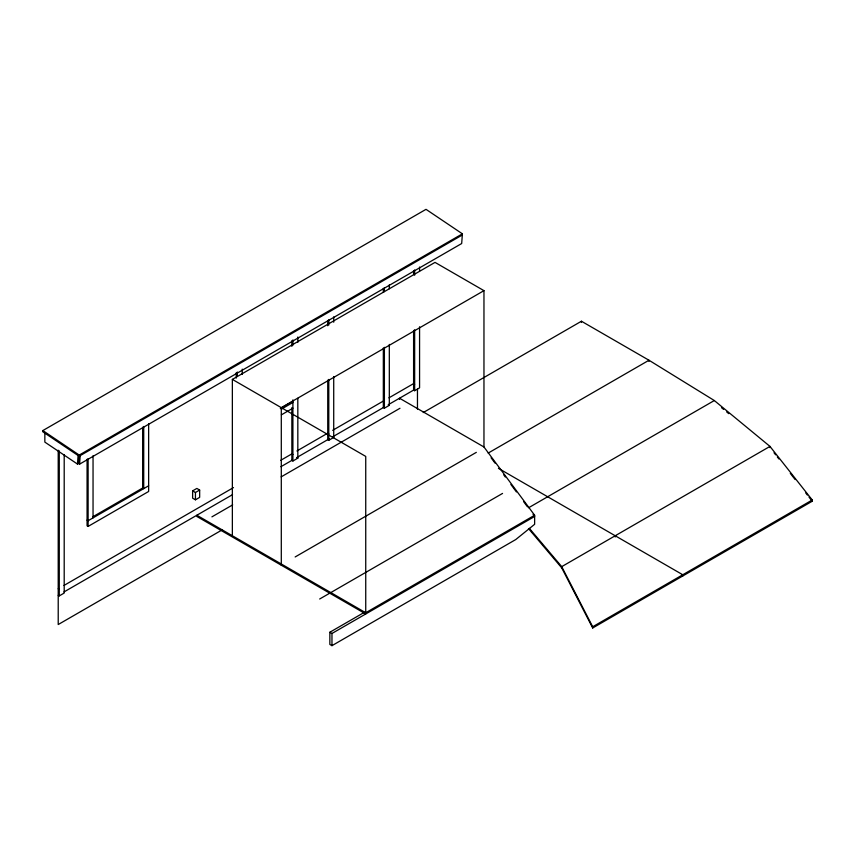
<?xml version="1.0" encoding="UTF-8"?>
<svg xmlns="http://www.w3.org/2000/svg" width="855" height="855" viewBox="0 0 855 855"><rect width="100%" height="100%" fill="white"/><g stroke="black" fill="none" stroke-linecap="round" stroke-linejoin="round"><path stroke-width="1.28" d="M79.152 454.903L78.51 463.442L79.568 464.158L461.679 243.536L462.405 233.832L426.014 209.336L42.836 430.567L42.75 431.732L79.152 456.228L462.32 234.997M44.845 433.143L44.845 442.11L77.452 464.051L78.094 455.512M79.152 456.228L79.237 455.063L462.405 233.832M79.568 464.158L80.199 455.619M77.452 464.051L79.568 462.833M232.357 535.743L232.357 379.396L435.024 262.389L483.962 290.647L483.962 446.983L534.632 515.244L534.632 524.297L515.747 539.558L331.964 645.664L329.848 644.446L329.848 632.251L364.401 612.308M483.962 290.647L281.295 407.653L281.295 565.219M92.778 516.815L143.02 487.81M280.333 408.53L291.854 401.882L292.902 402.491L281.391 409.139M148.642 485.79L88.118 520.727L87.071 520.118M87.071 459.295L87.071 525.804L88.118 526.413L148.642 491.475L148.642 423.642M281.391 414.835L292.902 408.188L291.854 407.579M192.621 490.866L196.853 488.429L199.664 490.054L199.664 497.364L195.442 499.801L192.621 498.176L192.621 490.866L195.442 492.491L199.664 490.054M63.986 585.451L233.49 487.585M280.771 460.289L292.303 453.631M296.92 450.97L328.053 432.993M332.67 430.332L383.329 401.07L384.387 401.679M388.94 397.842L413.596 383.606L414.654 384.216M63.986 591.949L232.549 494.628M280.9 466.712L292.442 460.054M297.027 457.404L329.367 438.733M332.734 436.787L383.596 407.429M419.57 326.792L419.57 387.871L414.654 390.714L413.596 390.104L388.213 404.757L389.314 405.345L389.314 344.415M58.215 595.283L59.273 595.892L64.2 593.049L64.2 454.625M291.854 408.594L291.854 460.396L292.902 461.005L297.829 458.162L297.829 398.27M327.743 380.144L327.743 439.673L328.79 440.282L333.717 437.439L333.717 376.51M383.329 348.038L383.329 407.579L384.387 408.188L389.314 405.345M211.912 516.858L232.678 504.867M281.135 476.887L399.98 408.273M423.236 412.57L581.432 321.234L648.988 360.244L714.32 400.535L769.97 446.406L812.25 500.004L812.25 501.222L592.686 627.987L561.724 567.859L528.476 528.55M222.247 529.833L58.215 624.535L58.215 450.211M295.157 556.958L476.331 452.359M488.194 453.075L648.988 360.244L648.988 361.462M319.674 599.002L502.558 493.421M528.604 507.752L714.32 400.535M534.632 515.244L365.737 612.746L196.853 515.244L196.853 516.463L365.737 613.965L365.737 456.41L232.357 379.396M329.848 632.251L331.964 633.47L534.632 516.463L533.05 514.325M592.686 627.987L592.686 626.768L812.25 500.004M483.962 446.983L399.52 398.227L399.52 399.445M498.412 468.326L682.771 574.763L682.771 575.981M327.743 433.175L328.79 433.784M332.67 436.83L333.717 437.439M291.854 453.887L292.902 454.497M296.781 457.553L297.829 458.162M58.215 588.774L59.273 589.384M42.836 430.567L79.237 455.063M721.535 407.696L723.597 409.395M726.686 411.939L728.749 413.638M529.331 528.337L561.724 566.641L592.686 626.768M774.032 452.776L775.667 454.839M777.291 456.901L778.916 458.964M790.298 473.392L795.171 479.58M805.741 492.982L807.377 495.045M809.001 497.097L812.25 501.222M491.091 457.799L495.045 463.132M503.755 474.867L505.337 477.005M510.884 484.464L516.42 491.935M523.549 501.532L527.503 506.865M769.97 447.625L769.97 446.406L561.724 566.641L561.724 567.859M615.205 535.764L615.205 536.983M581.432 321.234L581.432 322.463M419.57 267.027L419.57 271.014M417.464 389.196L417.464 409.15M414.654 269.913L414.654 275.235M414.654 329.72L414.654 390.714M413.596 270.629L413.596 274.615M413.596 330.436L413.596 390.104M389.314 284.811L389.314 288.787M384.387 287.665L384.387 291.641M384.387 347.322L384.387 408.188M383.329 288.381L383.329 292.357M333.717 316.906L333.717 322.207M331.964 633.47L331.964 645.664M328.79 319.759L328.79 325.06M328.79 379.428L328.79 440.282M327.743 320.475L327.743 325.776M297.829 337.041L297.829 342.363M292.902 339.916L292.902 345.249M292.902 399.873L292.902 461.005M291.854 340.643L291.854 346.35M242.243 369.136L242.243 374.458M237.316 372.011L237.316 376.008M236.258 372.737L236.258 378.07M195.442 492.491L195.442 499.801M143.715 426.485L143.715 488.633L142.657 488.023L142.657 427.201M93.045 455.736L93.045 517.884M88.118 458.579L88.118 526.413M59.273 450.82L59.273 595.892"/></g></svg>
